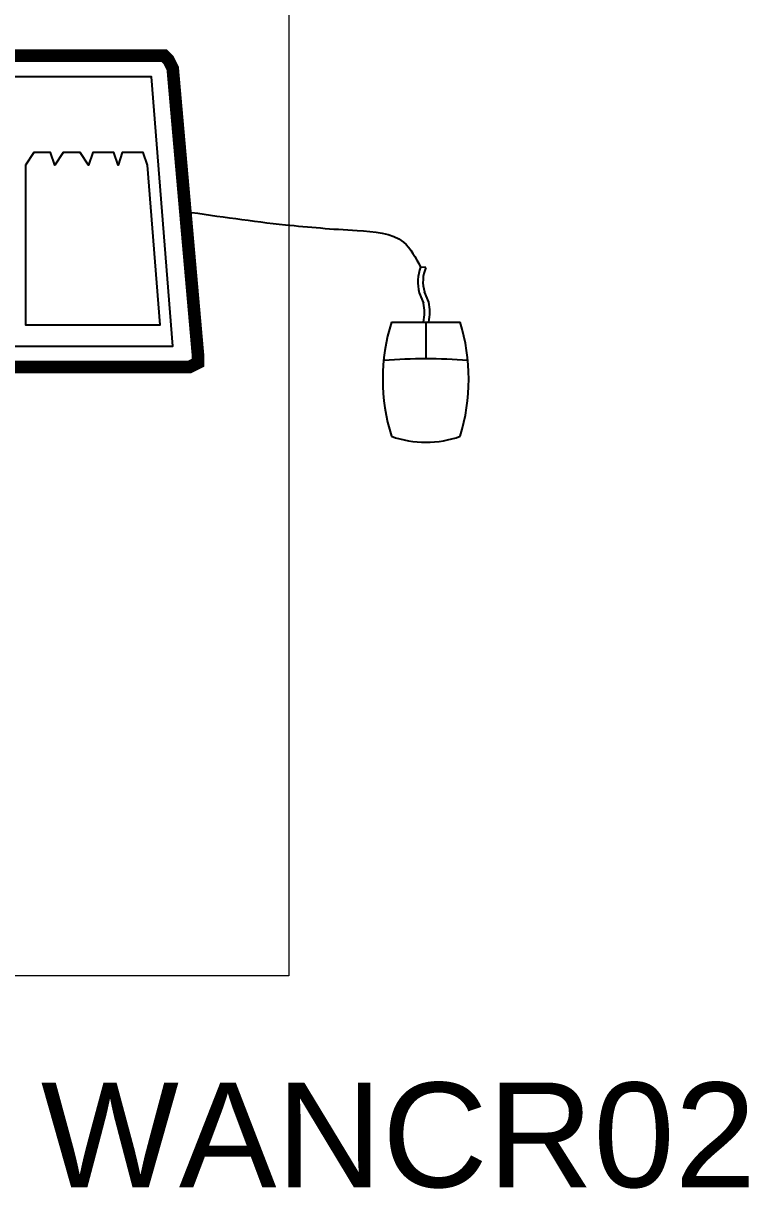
# Paper-space layout 'Sample Network Drawing - A1 Sheet' of a CAD drawing. Extents: x 49 to 806, y 22 to 564.
# Drawn here: x 417.05 to 434.37, y 447.78 to 475.62 of the extents above; entities that cross this region are included whole.
import ezdxf

# ---------------------------------------------------------------- set-up
doc = ezdxf.new("R2010")
doc.units = 0
doc.layers.add('N-ANNO-TEXT-EXST', color=252, linetype='Continuous', lineweight=18)
doc.layers.add('N-EQPM-EXST', color=252, linetype='Continuous', lineweight=25)
doc.styles.add('_CGS_2-5_NOTES', font='arial.ttf', dxfattribs={"height": 2.5})

psp = doc.layouts.new('Sample Network Drawing - A1 Sheet')

# ---------------------------------------------------------------- linework, layer by layer
at = {"layer": 'N-ANNO-TEXT-EXST'}
for p, q in [((423.393, 477.715), (423.393, 452.868)), ((423.393, 452.868), (415.399, 452.868))]:
    psp.add_line(p, q, dxfattribs=at)
at = {"layer": 'N-EQPM-EXST', "linetype": 'Continuous'}
for p, q in [((426.663, 469.788), (426.537, 469.795)), ((426.505, 469.183), (426.609, 468.934)), ((426.734, 468.958), (426.633, 469.201)), ((425.843, 468.481), (427.487, 468.481)), ((426.609, 468.482), (426.734, 468.482)), ((426.661, 468.476), (426.661, 467.605))]:
    psp.add_line(p, q, dxfattribs=at)
at = {"layer": 'N-EQPM-EXST', "ltscale": 3, "const_width": 0.301}
psp.add_lwpolyline([(420.42, 474.841), (403.14, 474.841), (403.04, 474.741), (402.939, 474.54), (402.337, 467.708), (402.337, 467.508), (402.537, 467.407), (421.022, 467.407), (421.223, 467.508), (421.223, 467.708), (420.621, 474.54), (420.52, 474.741), (420.42, 474.841), (420.42, 474.841)], dxfattribs=at)
at = {"layer": 'N-EQPM-EXST', "ltscale": 3}
for points in [[(402.939, 467.909), (420.621, 467.909), (420.118, 474.339), (403.442, 474.339), (402.939, 467.909), (402.939, 467.909)], [(419.315, 472.229), (419.214, 472.531), (418.712, 472.531), (418.611, 472.229), (418.41, 472.531), (418.009, 472.531), (417.808, 472.229), (417.707, 472.531), (417.305, 472.531), (417.104, 472.229), (417.104, 468.412), (420.319, 468.412), (420.018, 472.229), (419.917, 472.531), (419.415, 472.531), (419.315, 472.229), (419.315, 472.229)]]:
    psp.add_lwpolyline(points, dxfattribs=at)
at = {"layer": 'N-EQPM-EXST', "linetype": 'Continuous'}
for centre, major_axis, start_param, end_param in [((427.96, 469.434), (1.485, 0), -3.43161, -2.940407), ((427.797, 469.452), (1.201, 0), 2.80575, 3.390534), ((425.011, 468.708), (1.62, 0), -0.165272, 0.165272), ((425.242, 468.72), (1.518, 0), -0.185939, 0.185939), ((431.937, 467.117), (6.302, 0), 2.883674, 3.399511), ((421.142, 467.117), (6.545, 0), -0.248101, 0.248101), ((426.665, 457.996), (11.318, 0), 1.482499, 1.659094), ((426.665, 467.383), (2.089, 0), -1.974968, -1.166625)]:
    psp.add_ellipse(centre, major_axis=major_axis, ratio=0.848743, start_param=start_param, end_param=end_param, dxfattribs=at)
at = {"layer": 'N-EQPM-EXST'}
psp.add_spline([(420.922, 471.124), (423.313, 470.805), (425.024, 470.667), (426.133, 470.389), (426.537, 469.795)], degree=3, dxfattribs=at)

# ---------------------------------------------------------------- texts
at = {"layer": 'N-ANNO-TEXT-EXST', "insert": (417.473, 450.317), "char_height": 2.5, "width": 25.6802, "attachment_point": 1, "style": '_CGS_2-5_NOTES'}
psp.add_mtext('WANCR02', dxfattribs=at)

doc.saveas('drawing.dxf')
